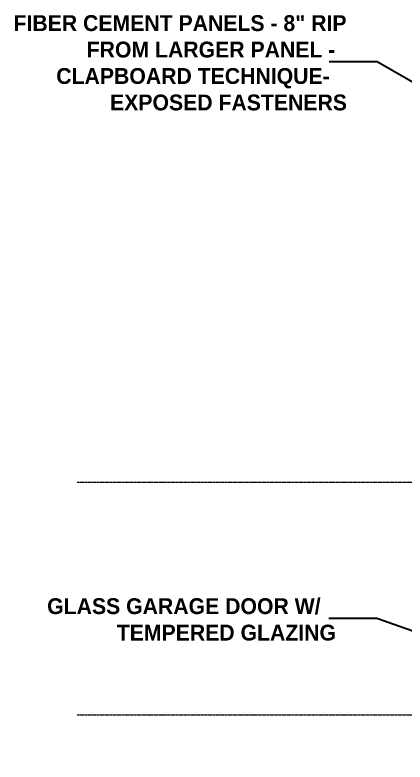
# Model space of a CAD drawing. Header units: inches. Extents: x 1822 to 8392, y -297 to 673.
# Drawn here: x 4593.6 to 4814.9, y 109.2 to 533 of the extents above; entities that cross this region are included whole.
import ezdxf

# ---------------------------------------------------------------- set-up
doc = ezdxf.new("R2010")
doc.units = ezdxf.units.IN
doc.header["$MEASUREMENT"] = 0
doc.linetypes.add('Grid Line 1_2_', pattern=[0.875, 0.5, -0.125, 0.125, -0.125])
for name, color, linetype, lineweight in [('A-FLOR-LEVL-4', 51, 'Grid Line 1_2_', 9), ('G-ANNO-TEXT', 231, 'Continuous', 30), ('G-ANNO-TEXT-1', 231, 'Continuous', 9)]:
    doc.layers.add(name, color=color, linetype=linetype, lineweight=lineweight)
doc.styles.add('Century Gothic_B', font='GOTHICB.TTF', dxfattribs={"height": 9})

msp = doc.modelspace()

# ---------------------------------------------------------------- linework, layer by layer
at = {"layer": 'A-FLOR-LEVL-4'}
for p, q in [((4628.81955, 268), (7344.35026, 268)), ((4628.81955, 136), (7344.35026, 136))]:
    msp.add_line(p, q, dxfattribs=at)
at = {"layer": 'G-ANNO-TEXT'}
for p, q in [((4799.03048, 506.36726), (4771.77019, 506.36726)), ((4966.29105, 410.13188), (4799.03048, 506.36726)), ((4798.87459, 190.67397), (4771.61431, 190.67397)), ((5283.28497, 18.83039), (4798.87459, 190.67397))]:
    msp.add_line(p, q, dxfattribs=at)

# ---------------------------------------------------------------- texts
at = {"layer": 'G-ANNO-TEXT-1', "char_height": 9, "attachment_point": 1, "style": 'Century Gothic_B'}
for s, insert, width in [('FIBER CEMENT PANELS - 8" RIP', (4592.77177, 532.87671), 216.948), ('FROM LARGER PANEL -', (4634.27177, 517.87671), 166.65), ('CLAPBOARD TECHNIQUE-', (4617.02177, 502.87671), 187.557), ('EXPOSED FASTENERS', (4647.52177, 487.87671), 150.591), ('GLASS GARAGE DOOR W/', (4611.85368, 202.1787), 193.617), ('TEMPERED GLAZING', (4651.35368, 187.1787), 145.743)]:
    msp.add_mtext(s, dxfattribs=dict(at, insert=insert, width=width))

doc.saveas('drawing.dxf')
